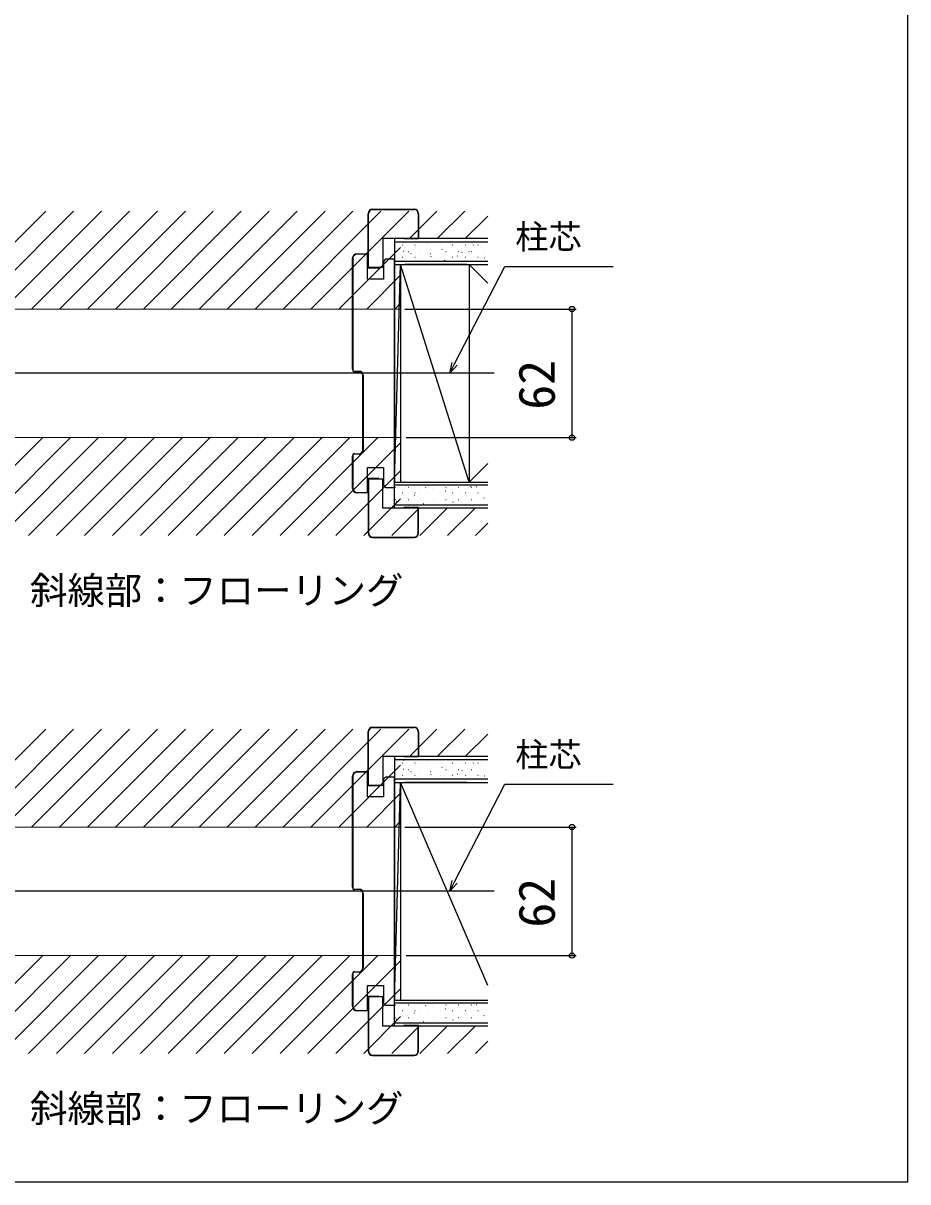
# Model space of a CAD drawing. Units: millimetres, scale not verified. Extents: x -525 to 525, y -783 to 779.
# Drawn here: x 311.7 to 525, y -783.3 to -503.8 of the extents above; entities that cross this region are included whole.
import ezdxf
from ezdxf.enums import TextEntityAlignment as Align

# ---------------------------------------------------------------- set-up
doc = ezdxf.new("R2010")
doc.units = ezdxf.units.MM
doc.header["$LTSCALE"] = 4
for name, color, linetype in [('0-2_USER1', 3, 'Continuous'), ('0-4_YKK_11E', 7, 'Continuous'), ('0-5_YKK_12', 2, 'Continuous'), ('0-8_YKK_D', 6, 'Continuous'), ('0-9_YKK_ZWAK', 7, 'Continuous'), ('0-A_YSS_K', 3, 'Continuous')]:
    doc.layers.add(name, color=color, linetype=linetype)
doc.layers.add('0-6_YKK_13', color=4, linetype='Continuous', lineweight=18)
doc.styles.add('ＭＳ ゴシック', font='')
doc.styles.get('ＭＳ ゴシック').set_extended_font_data('MS Gothic')

msp = doc.modelspace()

# ---------------------------------------------------------------- linework, layer by layer
at = {"layer": '0-4_YKK_11E'}
for p, q in [((394.962, -562.795), (394.962, -549.795)), ((395.962, -548.695), (405.962, -548.695)), ((395.962, -548.795), (405.962, -548.795)), ((391.112, -587.294), (391.112, -560.544)), ((392.712, -587.894), (391.712, -587.894)), ((393.612, -606.794), (393.612, -588.794)), ((393.712, -588.794), (393.712, -606.794)), ((391.112, -616.044), (391.112, -608.294)), ((391.712, -607.694), (392.712, -607.694)), ((394.962, -613.794), (394.962, -626.794)), ((395.962, -627.794), (405.962, -627.794)), ((395.962, -627.894), (405.962, -627.894)), ((394.962, -687.72), (394.962, -674.72)), ((395.962, -673.62), (405.962, -673.62)), ((395.962, -673.72), (405.962, -673.72)), ((391.112, -712.22), (391.112, -685.47)), ((392.712, -712.82), (391.712, -712.82)), ((393.612, -731.72), (393.612, -713.72)), ((393.712, -713.72), (393.712, -731.72)), ((391.112, -740.97), (391.112, -733.22)), ((391.712, -732.62), (392.712, -732.62)), ((394.962, -738.719), (394.962, -751.719)), ((395.962, -752.719), (405.962, -752.719)), ((395.962, -752.819), (405.962, -752.819))]:
    msp.add_line(p, q, dxfattribs=at)
for points in [[(397.462, -562.795), (397.462, -562.895), (394.862, -562.895), (394.862, -549.795)], [(406.962, -549.795), (406.962, -555.795), (398.462, -555.795), (398.462, -562.795), (394.962, -562.795)], [(407.062, -549.795), (407.062, -555.895), (403.462, -555.895), (403.462, -555.795)], [(391.212, -560.544), (391.212, -587.794), (392.712, -587.794)], [(392.212, -559.444), (394.812, -559.444), (394.812, -562.944), (394.712, -562.944)], [(401.212, -615.794), (401.212, -560.794), (399.062, -560.794), (398.562, -561.294), (398.562, -565.544), (394.712, -565.544), (394.712, -563.044), (394.712, -559.544), (392.212, -559.544)], [(392.712, -607.794), (391.212, -607.794), (391.212, -616.044)], [(392.212, -617.044), (394.712, -617.044), (394.712, -613.544), (394.712, -611.044), (398.562, -611.044), (398.562, -615.294), (399.062, -615.794), (401.212, -615.794)], [(394.712, -613.644), (394.812, -613.644), (394.812, -617.144), (392.212, -617.144)], [(397.462, -613.794), (397.462, -613.694), (394.862, -613.694), (394.862, -626.794)], [(406.962, -626.794), (406.962, -620.794), (398.462, -620.794), (398.462, -613.794), (394.962, -613.794)], [(407.062, -626.794), (407.062, -620.694), (403.462, -620.694), (403.462, -620.794)], [(397.462, -687.72), (397.462, -687.82), (394.862, -687.82), (394.862, -674.72)], [(406.962, -674.72), (406.962, -680.72), (398.462, -680.72), (398.462, -687.72), (394.962, -687.72)], [(407.062, -674.72), (407.062, -680.82), (403.462, -680.82), (403.462, -680.72)], [(392.212, -684.37), (394.812, -684.37), (394.812, -687.87), (394.712, -687.87)], [(401.212, -740.72), (401.212, -685.72), (399.062, -685.72), (398.562, -686.22), (398.562, -690.47), (394.712, -690.47), (394.712, -687.97), (394.712, -684.47), (392.212, -684.47)], [(391.212, -685.47), (391.212, -712.72), (392.712, -712.72)], [(392.712, -732.72), (391.212, -732.72), (391.212, -740.97)], [(392.212, -741.97), (394.712, -741.97), (394.712, -738.47), (394.712, -735.97), (398.562, -735.97), (398.562, -740.22), (399.062, -740.72), (401.212, -740.72)], [(394.712, -738.57), (394.812, -738.57), (394.812, -742.07), (392.212, -742.07)], [(397.462, -738.719), (397.462, -738.619), (394.862, -738.619), (394.862, -751.719)], [(406.962, -751.719), (406.962, -745.719), (398.462, -745.719), (398.462, -738.719), (394.962, -738.719)], [(407.062, -751.719), (407.062, -745.619), (403.462, -745.619), (403.462, -745.719)]]:
    msp.add_lwpolyline(points, dxfattribs=at)
for centre, radius, start, end in [((395.962, -549.795), 1.1, 90, 180), ((395.962, -549.795), 1, 90, 180), ((405.962, -549.795), 1.1, 360, 90), ((405.962, -549.795), 1, 0, 90), ((392.212, -560.544), 1.1, 90, 180), ((392.212, -560.544), 1, 90, 180), ((391.712, -587.294), 0.6, 180, 270), ((392.712, -588.794), 1, 0, 90), ((392.712, -588.794), 0.9, 360, 90), ((391.712, -608.294), 0.6, 90, 180), ((392.712, -606.794), 0.9, 270, 0), ((392.712, -606.794), 1, 270, 0), ((392.212, -616.044), 1.1, 180, 270), ((392.212, -616.044), 1, 180, 270), ((395.962, -626.794), 1.1, 180, 270), ((395.962, -626.794), 1, 180, 270), ((405.962, -626.794), 1.1, 270, 0), ((405.962, -626.794), 1, 270, 0), ((395.962, -674.72), 1.1, 90, 180), ((395.962, -674.72), 1, 90, 180), ((405.962, -674.72), 1.1, 360, 90), ((405.962, -674.72), 1, 0, 90), ((392.212, -685.47), 1.1, 90, 180), ((392.212, -685.47), 1, 90, 180), ((391.712, -712.22), 0.6, 180, 270), ((392.712, -713.72), 1, 0, 90), ((392.712, -713.72), 0.9, 360, 90), ((392.712, -731.72), 0.9, 270, 0), ((392.712, -731.72), 1, 270, 0), ((391.712, -733.22), 0.6, 90, 180), ((392.212, -740.97), 1.1, 180, 270), ((392.212, -740.97), 1, 180, 270), ((395.962, -751.719), 1.1, 180, 270), ((395.962, -751.719), 1, 180, 270), ((405.962, -751.719), 1.1, 270, 0), ((405.962, -751.719), 1, 270, 0)]:
    msp.add_arc(centre, radius, start, end, dxfattribs=at)
at = {"layer": '0-5_YKK_12'}
for p, q in [((425.28, -588.294), (156.326, -588.294)), ((425.28, -713.22), (156.326, -713.22))]:
    msp.add_line(p, q, dxfattribs=at)
at = {"layer": '0-6_YKK_13'}
for p, q in [((293.535, -572.794), (317.135, -549.194)), ((300.27, -572.794), (323.87, -549.194)), ((307.005, -572.794), (330.605, -549.194)), ((313.741, -572.794), (337.341, -549.194)), ((320.476, -572.794), (344.076, -549.194)), ((327.211, -572.794), (350.811, -549.194)), ((333.946, -572.794), (357.546, -549.194)), ((340.681, -572.794), (364.281, -549.194)), ((347.416, -572.794), (371.016, -549.194)), ((354.152, -572.794), (377.752, -549.194)), ((360.887, -572.794), (384.487, -549.194)), ((367.622, -572.794), (391.222, -549.194)), ((374.357, -572.794), (397.957, -549.194)), ((381.092, -572.794), (404.692, -549.194)), ((404.828, -555.794), (411.428, -549.194)), ((411.563, -555.794), (418.163, -549.194)), ((418.298, -555.794), (423.712, -550.38)), ((387.828, -572.794), (402.712, -557.91)), ((394.563, -572.794), (402.712, -564.645)), ((402.712, -572.794), (186.212, -572.794)), ((401.298, -572.794), (402.712, -571.38)), ((402.712, -603.794), (186.212, -603.794)), ((292.816, -627.394), (316.416, -603.794)), ((299.552, -627.394), (323.152, -603.794)), ((306.287, -627.394), (329.887, -603.794)), ((313.022, -627.394), (336.622, -603.794)), ((319.757, -627.394), (343.357, -603.794)), ((326.492, -627.394), (350.092, -603.794)), ((333.228, -627.394), (356.828, -603.794)), ((339.963, -627.394), (363.563, -603.794)), ((346.698, -627.394), (370.298, -603.794)), ((353.433, -627.394), (377.033, -603.794)), ((360.168, -627.394), (383.768, -603.794)), ((366.904, -627.394), (390.504, -603.794)), ((373.639, -627.394), (397.239, -603.794)), ((380.374, -627.394), (402.712, -605.056)), ((387.109, -627.394), (402.712, -611.791)), ((393.844, -627.394), (402.712, -618.526)), ((400.58, -627.394), (407.18, -620.794)), ((407.315, -627.394), (413.915, -620.794)), ((414.05, -627.394), (420.65, -620.794)), ((420.785, -627.394), (423.712, -624.467)), ((293.535, -697.72), (317.135, -674.12)), ((300.27, -697.72), (323.87, -674.12)), ((307.005, -697.72), (330.605, -674.12)), ((313.741, -697.72), (337.341, -674.12)), ((320.476, -697.72), (344.076, -674.12)), ((327.211, -697.72), (350.811, -674.12)), ((333.946, -697.72), (357.546, -674.12)), ((340.681, -697.72), (364.281, -674.12)), ((347.416, -697.72), (371.016, -674.12)), ((354.152, -697.72), (377.752, -674.12)), ((360.887, -697.72), (384.487, -674.12)), ((367.622, -697.72), (391.222, -674.12)), ((374.357, -697.72), (397.957, -674.12)), ((381.092, -697.72), (404.692, -674.12)), ((404.828, -680.72), (411.428, -674.12)), ((411.563, -680.72), (418.163, -674.12)), ((418.298, -680.72), (423.712, -675.305)), ((387.828, -697.72), (402.712, -682.835)), ((394.563, -697.72), (402.712, -689.57)), ((402.712, -697.72), (186.212, -697.72)), ((401.298, -697.72), (402.712, -696.305)), ((402.712, -728.72), (186.212, -728.72)), ((292.816, -752.32), (316.416, -728.72)), ((299.552, -752.32), (323.152, -728.72)), ((306.287, -752.32), (329.887, -728.72)), ((313.022, -752.32), (336.622, -728.72)), ((319.757, -752.32), (343.357, -728.72)), ((326.492, -752.32), (350.092, -728.72)), ((333.228, -752.32), (356.828, -728.72)), ((339.963, -752.32), (363.563, -728.72)), ((346.698, -752.32), (370.298, -728.72)), ((353.433, -752.32), (377.033, -728.72)), ((360.168, -752.32), (383.768, -728.72)), ((366.904, -752.32), (390.504, -728.72)), ((373.639, -752.32), (397.239, -728.72)), ((380.374, -752.32), (402.712, -729.981)), ((387.109, -752.32), (402.712, -736.716)), ((393.844, -752.32), (402.712, -743.452)), ((400.58, -752.32), (407.18, -745.72)), ((407.315, -752.32), (413.915, -745.72)), ((414.05, -752.32), (420.65, -745.72)), ((420.785, -752.32), (423.712, -749.392))]:
    msp.add_line(p, q, dxfattribs=at)
at = {"layer": '0-8_YKK_D'}
for p, q in [((403.712, -572.794), (445.03, -572.794)), ((444.03, -572.794), (444.03, -603.794)), ((404.03, -603.794), (445.03, -603.794)), ((403.712, -697.72), (445.03, -697.72)), ((444.03, -697.72), (444.03, -728.72)), ((404.03, -728.72), (445.03, -728.72))]:
    msp.add_line(p, q, dxfattribs=at)
for points in [[(414.557, -588.294), (415.725, -586.028), (427.858, -562.491), (453.953, -562.491)], [(416.333, -586.341), (414.557, -588.294), (415.118, -585.714)], [(414.557, -713.22), (415.725, -710.953), (427.858, -687.417), (453.953, -687.417)], [(416.333, -711.266), (414.557, -713.22), (415.118, -710.64)]]:
    msp.add_lwpolyline(points, dxfattribs=at)
for centre in [(444.03, -572.794), (444.03, -603.794), (444.03, -697.72), (444.03, -728.72)]:
    msp.add_circle(centre, 0.637, dxfattribs=at)
at = {"layer": '0-9_YKK_ZWAK'}
msp.add_lwpolyline([(-525, -783.3), (525, -783.3), (525, 746.7)], dxfattribs=at)
at = {"layer": '0-A_YSS_K'}
for p, q in [((401.212, -556.544), (423.712, -556.544)), ((401.484, -558.904), (401.534, -558.904)), ((403.099, -557.289), (403.149, -557.289)), ((403.382, -556.744), (403.466, -556.689)), ((403.44, -558.867), (403.45, -558.864)), ((404.524, -558.904), (404.574, -558.904)), ((406.139, -557.289), (406.189, -557.289)), ((406.23, -557.879), (406.24, -557.875)), ((407.564, -558.904), (407.614, -558.904)), ((408.973, -556.907), (408.983, -556.904)), ((409.179, -557.289), (409.229, -557.289)), ((410.604, -558.904), (410.654, -558.904)), ((412.219, -557.289), (412.269, -557.289)), ((412.679, -558.426), (412.762, -558.371)), ((412.74, -558.415), (412.749, -558.411)), ((413.644, -558.904), (413.694, -558.904)), ((415.259, -557.289), (415.309, -557.289)), ((415.483, -557.443), (415.492, -557.44)), ((416.684, -558.904), (416.734, -558.904)), ((418.299, -557.289), (418.349, -557.289)), ((419.724, -558.904), (419.774, -558.904)), ((420.171, -557.385), (420.254, -557.33)), ((421.339, -557.289), (421.389, -557.289)), ((421.992, -557.979), (422.001, -557.976)), ((422.764, -558.904), (422.814, -558.904)), ((423.712, -561.294), (401.212, -561.294)), ((402.498, -561.247), (402.581, -561.192)), ((403.099, -560.279), (403.149, -560.279)), ((405.187, -559.467), (405.27, -559.412)), ((406.139, -560.279), (406.189, -560.279)), ((406.829, -560.508), (406.839, -560.504)), ((409.179, -560.279), (409.229, -560.279)), ((409.949, -559.403), (409.959, -559.399)), ((409.99, -560.206), (410.073, -560.151)), ((412.219, -560.279), (412.269, -560.279)), ((413.338, -561.044), (413.348, -561.04)), ((415.259, -560.279), (415.309, -560.279)), ((416.459, -559.939), (416.468, -559.935)), ((417.482, -559.165), (417.565, -559.11)), ((418.299, -560.279), (418.349, -560.279)), ((419.249, -558.951), (419.258, -558.947)), ((421.339, -560.279), (421.389, -560.279)), ((422.968, -560.475), (422.977, -560.471)), ((401.212, -562.044), (423.712, -562.044)), ((401.212, -562.044), (401.212, -614.544)), ((401.212, -614.544), (402.712, -562.044)), ((419.212, -614.544), (402.712, -562.044)), ((402.712, -562.044), (402.712, -614.544)), ((418.712, -562.044), (403.712, -562.044)), ((419.212, -562.044), (419.212, -614.544)), ((423.712, -566.544), (419.212, -562.044)), ((423.712, -610.044), (419.212, -614.544)), ((401.212, -614.544), (423.712, -614.544)), ((403.712, -614.544), (418.712, -614.544)), ((423.712, -615.294), (401.212, -615.294)), ((401.212, -616.947), (401.265, -616.912)), ((401.484, -615.714), (401.534, -615.714)), ((403.099, -617.089), (403.149, -617.089)), ((403.823, -615.55), (403.833, -615.547)), ((404.524, -615.714), (404.574, -615.714)), ((406.139, -617.089), (406.189, -617.089)), ((407.213, -617.191), (407.222, -617.188)), ((407.564, -615.714), (407.614, -615.714)), ((408.673, -615.926), (408.757, -615.871)), ((409.179, -617.089), (409.229, -617.089)), ((410.333, -616.086), (410.342, -616.083)), ((410.604, -615.714), (410.654, -615.714)), ((412.219, -617.089), (412.269, -617.089)), ((413.476, -616.665), (413.559, -616.61)), ((413.644, -615.714), (413.694, -615.714)), ((415.259, -617.089), (415.309, -617.089)), ((416.684, -615.714), (416.734, -615.714)), ((416.842, -616.622), (416.851, -616.619)), ((418.299, -617.089), (418.349, -617.089)), ((419.632, -615.634), (419.642, -615.631)), ((419.724, -615.714), (419.774, -615.714)), ((420.968, -615.624), (421.051, -615.569)), ((421.339, -617.089), (421.389, -617.089)), ((422.764, -615.714), (422.814, -615.714)), ((423.351, -617.158), (423.361, -617.155)), ((401.212, -620.044), (423.712, -620.044)), ((401.484, -618.704), (401.534, -618.704)), ((401.679, -619.15), (401.689, -619.147)), ((404.469, -618.162), (404.479, -618.159)), ((404.524, -618.704), (404.574, -618.704)), ((405.984, -617.706), (406.067, -617.651)), ((407.564, -618.704), (407.614, -618.704)), ((408.188, -619.686), (408.198, -619.683)), ((410.604, -618.704), (410.654, -618.704)), ((410.979, -618.698), (410.988, -618.695)), ((413.644, -618.704), (413.694, -618.704)), ((413.722, -617.727), (413.731, -617.724)), ((415.281, -619.389), (415.364, -619.333)), ((416.684, -618.704), (416.734, -618.704)), ((417.488, -619.234), (417.497, -619.231)), ((419.724, -618.704), (419.774, -618.704)), ((420.231, -618.263), (420.24, -618.259)), ((422.764, -618.704), (422.814, -618.704)), ((422.773, -618.348), (422.856, -618.292)), ((401.212, -681.47), (423.712, -681.47)), ((403.382, -681.669), (403.466, -681.614)), ((408.973, -681.833), (408.983, -681.829)), ((401.484, -683.83), (401.534, -683.83)), ((403.099, -682.215), (403.149, -682.215)), ((403.44, -683.792), (403.45, -683.789)), ((404.524, -683.83), (404.574, -683.83)), ((405.187, -684.392), (405.27, -684.337)), ((406.139, -682.215), (406.189, -682.215)), ((406.23, -682.804), (406.24, -682.801)), ((407.564, -683.83), (407.614, -683.83)), ((409.179, -682.215), (409.229, -682.215)), ((409.949, -684.328), (409.959, -684.325)), ((410.604, -683.83), (410.654, -683.83)), ((412.219, -682.215), (412.269, -682.215)), ((412.679, -683.351), (412.762, -683.296)), ((412.74, -683.34), (412.749, -683.337)), ((413.644, -683.83), (413.694, -683.83)), ((415.259, -682.215), (415.309, -682.215)), ((415.483, -682.369), (415.492, -682.365)), ((416.684, -683.83), (416.734, -683.83)), ((417.482, -684.09), (417.565, -684.035)), ((418.299, -682.215), (418.349, -682.215)), ((419.249, -683.876), (419.258, -683.873)), ((419.724, -683.83), (419.774, -683.83)), ((420.171, -682.31), (420.254, -682.255)), ((421.339, -682.215), (421.389, -682.215)), ((421.992, -682.905), (422.001, -682.901)), ((422.764, -683.83), (422.814, -683.83)), ((423.712, -686.22), (401.212, -686.22)), ((401.212, -686.97), (423.712, -686.97)), ((401.212, -686.97), (401.212, -739.47)), ((401.212, -739.47), (402.712, -686.97)), ((402.498, -686.172), (402.581, -686.117)), ((423.712, -735.97), (402.712, -686.97)), ((402.712, -686.97), (402.712, -739.47)), ((403.099, -685.205), (403.149, -685.205)), ((418.712, -686.97), (403.712, -686.97)), ((406.139, -685.205), (406.189, -685.205)), ((406.829, -685.433), (406.839, -685.43)), ((409.179, -685.205), (409.229, -685.205)), ((409.99, -685.131), (410.073, -685.076)), ((412.219, -685.205), (412.269, -685.205)), ((413.338, -685.969), (413.348, -685.966)), ((415.259, -685.205), (415.309, -685.205)), ((416.459, -684.864), (416.468, -684.861)), ((418.299, -685.205), (418.349, -685.205)), ((421.339, -685.205), (421.389, -685.205)), ((422.968, -685.4), (422.977, -685.397)), ((401.212, -739.47), (423.712, -739.47)), ((423.712, -740.22), (401.212, -740.22)), ((403.712, -739.47), (418.712, -739.47)), ((403.823, -740.476), (403.833, -740.472)), ((419.632, -740.559), (419.642, -740.556)), ((420.968, -740.55), (421.051, -740.495)), ((401.212, -741.873), (401.265, -741.838)), ((401.484, -740.64), (401.534, -740.64)), ((403.099, -742.015), (403.149, -742.015)), ((404.469, -743.088), (404.479, -743.084)), ((404.524, -740.64), (404.574, -740.64)), ((405.984, -742.632), (406.067, -742.577)), ((406.139, -742.015), (406.189, -742.015)), ((407.213, -742.116), (407.222, -742.113)), ((407.564, -740.64), (407.614, -740.64)), ((408.673, -740.852), (408.757, -740.797)), ((409.179, -742.015), (409.229, -742.015)), ((410.333, -741.012), (410.342, -741.008)), ((410.604, -740.64), (410.654, -740.64)), ((412.219, -742.015), (412.269, -742.015)), ((413.476, -741.591), (413.559, -741.536)), ((413.644, -740.64), (413.694, -740.64)), ((413.722, -742.652), (413.731, -742.649)), ((415.259, -742.015), (415.309, -742.015)), ((416.684, -740.64), (416.734, -740.64)), ((416.842, -741.547), (416.851, -741.544)), ((418.299, -742.015), (418.349, -742.015)), ((419.724, -740.64), (419.774, -740.64)), ((420.231, -743.188), (420.24, -743.185)), ((421.339, -742.015), (421.389, -742.015)), ((422.764, -740.64), (422.814, -740.64)), ((422.773, -743.273), (422.856, -743.218)), ((423.351, -742.083), (423.361, -742.08)), ((401.212, -744.97), (423.712, -744.97)), ((401.484, -743.63), (401.534, -743.63)), ((401.679, -744.076), (401.689, -744.073)), ((404.524, -743.63), (404.574, -743.63)), ((407.564, -743.63), (407.614, -743.63)), ((408.188, -744.612), (408.198, -744.608)), ((410.604, -743.63), (410.654, -743.63)), ((410.979, -743.624), (410.988, -743.62)), ((413.644, -743.63), (413.694, -743.63)), ((415.281, -744.314), (415.364, -744.259)), ((416.684, -743.63), (416.734, -743.63)), ((417.488, -744.16), (417.497, -744.156)), ((419.724, -743.63), (419.774, -743.63)), ((422.764, -743.63), (422.814, -743.63))]:
    msp.add_line(p, q, dxfattribs=at)
for points in [[(423.712, -555.794), (401.212, -555.794), (401.212, -562.044)], [(423.712, -620.794), (401.212, -620.794), (401.212, -614.544)], [(423.712, -680.72), (401.212, -680.72), (401.212, -686.97)], [(423.712, -745.72), (401.212, -745.72), (401.212, -739.47)]]:
    msp.add_lwpolyline(points, dxfattribs=at)

# ---------------------------------------------------------------- texts
at = {"layer": '0-2_USER1', "style": 'ＭＳ ゴシック'}
for p in [(313.382, -645.946), (313.382, -770.872)]:
    msp.add_text('斜線部：フローリング', height=6.598, dxfattribs=at).set_placement(p, align=Align.BOTTOM_LEFT)
at = {"layer": '0-8_YKK_D', "style": 'ＭＳ ゴシック'}
for p in [(430.362, -560.043), (430.362, -684.969)]:
    msp.add_text('柱芯', height=5.865, dxfattribs=at).set_placement(p, align=Align.BOTTOM_LEFT)
for p in [(442.53, -597.055), (442.53, -721.981)]:
    msp.add_text('62', height=8.798, rotation=90, dxfattribs=at).set_placement(p, align=Align.BOTTOM_LEFT)

doc.saveas('drawing.dxf')
